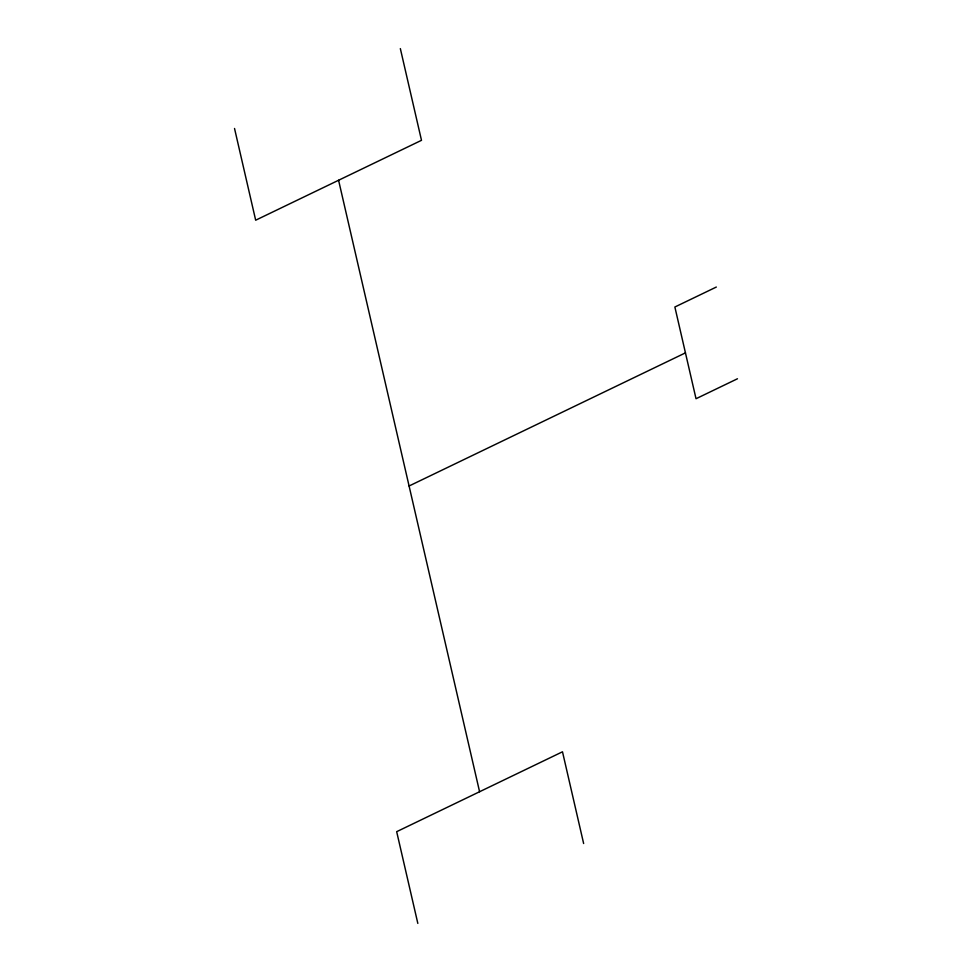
<?xml version="1.0" encoding="UTF-8"?>
<svg xmlns="http://www.w3.org/2000/svg" width="972" height="972" viewBox="0 0 972 972"><rect width="100%" height="100%" fill="white"/><g stroke="black" fill="none" stroke-linecap="round" stroke-linejoin="round"><path stroke-width="1.46" d="M716.328 287.044L674.872 307.006L696.025 398.727L737.469 378.764M409.078 486L685.442 352.872M400.343 48.6L421.496 140.32L255.672 220.207L234.531 128.474M583.637 843.526L562.496 751.793L396.673 831.68L417.826 923.4M338.584 180.257L479.585 791.743"/></g></svg>
